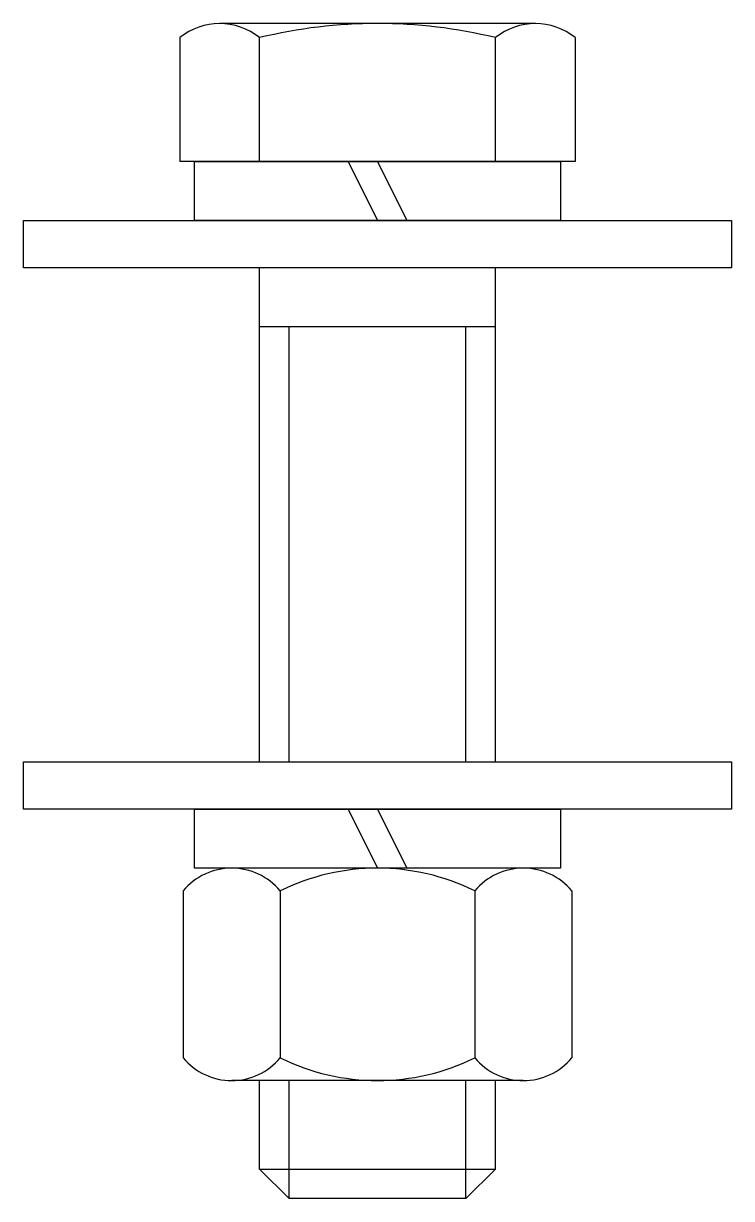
# Model space of a CAD drawing. Extents: x -30 to 30, y -78.9 to 20.7.
import ezdxf

# ---------------------------------------------------------------- set-up
doc = ezdxf.new("R2010")
doc.units = 0
doc.layers.get('0').update_dxf_attribs({"linetype": 'CONTINUOUS'})

msp = doc.modelspace()

# ---------------------------------------------------------------- linework, layer by layer
for p, q in [((13.383, 20.7), (-13.382, 20.7)), ((-16.765, 19.5), (-16.765, 9)), ((-10, 9), (-10, 19.5)), ((10, 9), (10, 19.5)), ((16.765, 19.5), (16.765, 9)), ((-14.686, 9), (-16.765, 9)), ((-15.52, 9), (15.52, 9)), ((-15.52, 4), (-15.52, 9)), ((14.686, 9), (-14.686, 9)), ((-2.5, 9), (0, 4)), ((0, 9), (2.5, 4)), ((16.765, 9), (14.686, 9)), ((15.52, 9), (15.52, 4)), ((-30, 4), (30, 4)), ((-30, 0), (-30, 4)), ((15.52, 4), (-15.52, 4)), ((30, 4), (30, 0)), ((30, 0), (-30, 0)), ((-10, -41.896), (-10, 0)), ((10, -41.896), (10, 0)), ((10, -5), (-10, -5)), ((-7.5, -41.896), (-7.5, -5)), ((7.5, -41.896), (7.5, -5)), ((-30, -41.896), (30, -41.896)), ((-30, -45.896), (-30, -41.896)), ((30, -41.896), (30, -45.896)), ((30, -45.896), (-30, -45.896)), ((-15.52, -45.896), (15.52, -45.896)), ((-15.52, -50.896), (-15.52, -45.896)), ((-2.5, -45.896), (0, -50.896)), ((0, -45.896), (2.5, -50.896)), ((15.52, -45.896), (15.52, -50.896)), ((15.52, -50.896), (-15.52, -50.896)), ((12.356, -50.896), (-12.356, -50.896)), ((-16.475, -52.816), (-16.475, -66.975)), ((-8.238, -52.816), (-8.238, -66.975)), ((8.237, -52.816), (8.237, -66.975)), ((16.475, -52.816), (16.475, -66.975)), ((12.356, -68.896), (-12.356, -68.896)), ((12.356, -68.896), (-12.356, -68.896)), ((-10, -76.396), (-10, -68.896)), ((-7.5, -78.896), (-7.5, -68.896)), ((7.5, -78.896), (7.5, -68.896)), ((10, -76.396), (10, -68.896)), ((-10, -76.396), (-7.5, -78.896)), ((-10, -76.396), (10, -76.396)), ((10, -76.396), (7.5, -78.896)), ((7.5, -78.896), (-7.5, -78.896))]:
    msp.add_line(p, q)
for centre, radius, start, end in [((-13.382, 15.333), 5.367, 50.93397, 129.06603), ((0, -21.567), 42.267, 76.31445, 103.68555), ((13.383, 15.333), 5.367, 50.93397, 129.06603), ((-12.356, -56.272), 5.377, 40, 140), ((0, -69.521), 18.626, 63.75146, 116.24854), ((12.356, -56.272), 5.377, 40, 140), ((-12.356, -63.519), 5.377, 220, 320), ((0, -50.27), 18.626, 243.75146, 296.24854), ((12.356, -63.519), 5.377, 220, 320)]:
    msp.add_arc(centre, radius, start, end)

doc.saveas('drawing.dxf')
